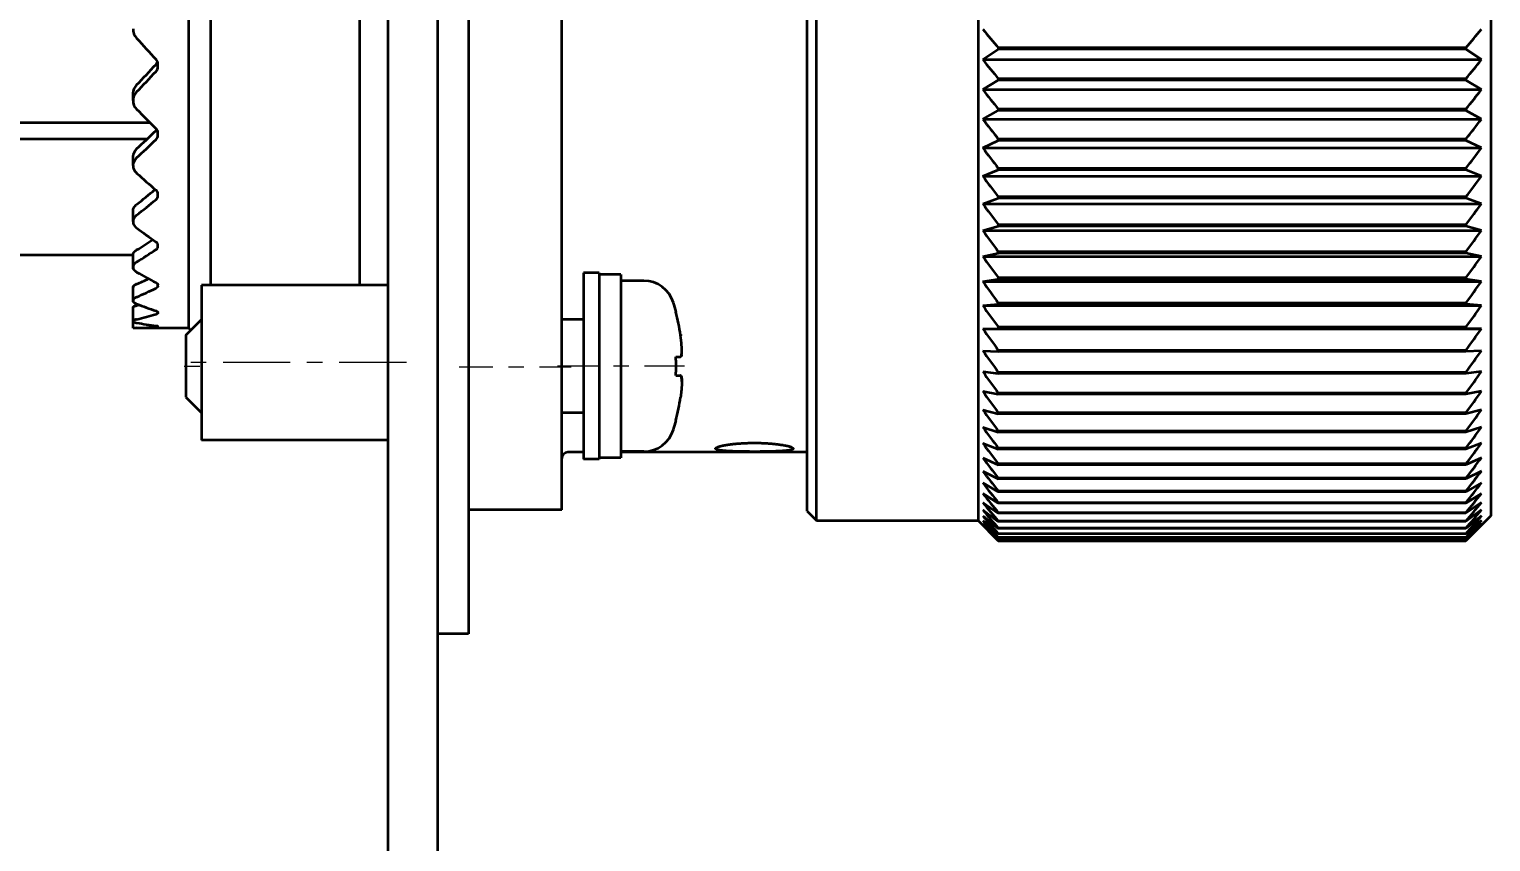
# Model space of a CAD drawing. Extents: x 23 to 417, y 3 to 294.
# Drawn here: x 148.15 to 157.56, y 98.27 to 103.51 of the extents above; entities that cross this region are included whole.
import ezdxf
from ezdxf.enums import TextEntityAlignment as Align

# ---------------------------------------------------------------- set-up
doc = ezdxf.new("R2010")
doc.units = 0
doc.linetypes.add('DASHDOT', pattern=[18.5, 12, -3, 0.5, -3])
doc.layers.get('0').update_dxf_attribs({"lineweight": 13})
doc.styles.get("Standard").update_dxf_attribs({"font": 'isocp.shx'})
doc.dimstyles.get("Standard").update_dxf_attribs({"dimtxt": 2.5, "dimasz": 2.5, "dimexe": 1.25, "dimexo": 0.625, "dimtad": 1, "dimtxsty": 'Standard', "dimcen": 2.5, "dimadec": 0, "dimazin": 0, "dimtfac": 1, "dimtmove": 0, "dimatfit": 0, "dimfxl": 0, "dimarcsym": 0})

# ---------------------------------------------------------------- blocks, each defined once
blk = doc.blocks.new('*D488')
at = {"color": 230, "lineweight": 13, "transparency": 16777216}
for p, q in [((150.6607, 111.8515), (183.7206, 111.8515)), ((183.7206, 83.6523), (183.7206, 111.8515)), ((150.6607, 83.6523), (183.7206, 83.6523))]:
    blk.add_line(p, q, dxfattribs=at)
for points in [[(184.2383, 109.9196), (183.7206, 111.8515), (183.203, 109.9196)], [(183.203, 85.5842), (183.7206, 83.6523), (184.2383, 85.5842)]]:
    blk.add_lwpolyline(points, dxfattribs=at)
for s, height, width, p, p2 in [(']', 2, 1.552524, (181.7206, 106.1984), (181.7206, 106.9746)), ('6', 2, 1.295757, (181.7206, 103.6445), (181.7206, 105.1984)), ('[', 2, 1.552523, (181.7206, 101.8682), (181.7206, 102.6445)), ('/', 1, 1.818182, (181.2206, 99.8682), (181.2206, 100.8682)), ('%%p2', 1.4, 1.254643, (181.4206, 96.5671), (181.4206, 98.8682)), ('141', 2, 1.533838, (181.7206, 90.3054), (181.7206, 95.3671))]:
    blk.add_text(s, height=height, rotation=90, dxfattribs=dict(at, width=width)).set_placement(p, p2, align=Align.FIT)
blk = doc.blocks.new('*D490')
at = {"color": 30, "lineweight": 13, "transparency": 16777216}
for p, q in [((151.4607, 111.8515), (178.8964, 111.8515)), ((176.8964, 66.8053), (176.8964, 111.8515))]:
    blk.add_line(p, q, dxfattribs=at)
at = {"color": 30, "lineweight": 13, "ltscale": 0.108962, "transparency": 16777216}
blk.add_line((174.5379, 97.8119), (178.8964, 97.8119), dxfattribs=at)
at = {"color": 30, "lineweight": 13, "transparency": 16777216}
for points in [[(177.414, 109.9196), (176.8964, 111.8515), (176.3787, 109.9196)], [(176.3787, 99.7438), (176.8964, 97.8119), (177.414, 99.7438)]]:
    blk.add_lwpolyline(points, dxfattribs=at)
for s, height, width, p, p2 in [(']', 2, 1.552522, (174.8964, 85.8574), (174.8964, 86.6336)), ('2.76', 2, 1.443275, (174.8964, 78.2194), (174.8964, 84.8574)), ('[', 2, 1.552527, (174.8964, 76.4432), (174.8964, 77.2194)), ('/', 1, 1.818182, (174.3964, 74.4432), (174.3964, 75.4432)), ('70.2', 2, 1.436744, (174.8964, 66.8053), (174.8964, 73.4432))]:
    blk.add_text(s, height=height, rotation=90, dxfattribs=dict(at, width=width)).set_placement(p, p2, align=Align.FIT)
blk = doc.blocks.new('*D491')
at = {"color": 30, "lineweight": 13, "ltscale": 0.321441, "transparency": 16777216}
blk.add_line((133.7807, 115.7119), (133.7807, 128.5695), dxfattribs=at)
at = {"color": 30, "lineweight": 13, "transparency": 16777216}
for p, q in [((172.8727, 100.5898), (172.8727, 128.5695)), ((133.7807, 126.5695), (172.8727, 126.5695))]:
    blk.add_line(p, q, dxfattribs=at)
for points in [[(135.7125, 127.0872), (133.7807, 126.5695), (135.7125, 126.0519)], [(170.9408, 126.0519), (172.8727, 126.5695), (170.9408, 127.0872)]]:
    blk.add_lwpolyline(points, dxfattribs=at)
for s, height, width, p, p2 in [('[', 2, 1.552527, (161.9688, 128.5695), (162.745, 128.5695)), (']', 2, 1.552527, (169.4291, 128.5695), (170.2053, 128.5695)), ('195.5', 2, 1.537044, (145.3681, 128.5695), (153.9599, 128.5695)), ('7.7', 2, 1.51098, (163.745, 128.5695), (168.4291, 128.5695)), ('%%p10', 1.4, 1.55393, (155.1599, 128.8695), (158.9688, 128.8695)), ('/', 1, 1.818182, (159.9688, 129.0695), (160.9688, 129.0695))]:
    blk.add_text(s, height=height, dxfattribs=dict(at, width=width)).set_placement(p, p2, align=Align.FIT)
blk = doc.blocks.new('BLOCK4554')
at = {"color": 7, "lineweight": 35}
for p, q in [((48.9, 62.602), (48.9, -65.497)), ((50.5, 62.602), (50.5, -78.297)), ((50.5, 51.5), (50.5, 1.5)), ((51.5, 44.889), (51.5, 1.5)), ((54.5, 10.1), (54.5, 41.9)), ((62.4, 5.45), (62.4, 26)), ((62.7, 5.15), (62.7, 26)), ((67.9, 26), (67.9, 5.15)), ((84.4, 26), (84.4, 5.3))]:
    blk.add_line(p, q, dxfattribs=at)
at = {"color": 7, "lineweight": 35, "ltscale": 0.318151}
blk.add_line((42.5, 11.35), (42.5, 24.076), dxfattribs=at)
at = {"color": 7, "lineweight": 35, "ltscale": 0.28291}
blk.add_line((43.207, 12.737), (43.207, 24.054), dxfattribs=at)
at = {"color": 7, "lineweight": 35, "ltscale": 0.282875}
blk.add_line((47.995, 12.737), (47.995, 24.052), dxfattribs=at)
at = {"color": 7, "lineweight": 35, "ltscale": 0.015009}
for p, q in [((68.05, 19.995), (68.55, 20.327)), ((84.1, 19.995), (83.6, 20.327))]:
    blk.add_line(p, q, dxfattribs=at)
at = {"color": 7, "lineweight": 35, "ltscale": 0.001216}
for p, q in [((68.55, 20.376), (68.55, 20.327)), ((83.6, 20.376), (83.6, 20.327))]:
    blk.add_line(p, q, dxfattribs=at)
at = {"color": 7, "lineweight": 35, "ltscale": 0.37625}
for p, q in [((83.6, 20.376), (68.55, 20.376)), ((83.6, 20.327), (68.55, 20.327)), ((83.6, 19.38), (68.55, 19.38)), ((83.6, 19.332), (68.55, 19.332)), ((83.6, 18.4), (68.55, 18.4)), ((83.6, 18.352), (68.55, 18.352)), ((83.6, 17.437), (68.55, 17.437)), ((83.6, 17.391), (68.55, 17.391)), ((83.6, 16.494), (68.55, 16.494)), ((83.6, 16.449), (68.55, 16.449)), ((83.6, 15.573), (68.55, 15.573)), ((83.6, 15.529), (68.55, 15.529)), ((83.6, 14.677), (68.55, 14.677)), ((83.6, 14.634), (68.55, 14.634)), ((83.6, 13.807), (68.55, 13.807)), ((83.6, 13.766), (68.55, 13.766)), ((83.6, 12.966), (68.55, 12.966)), ((83.6, 12.926), (68.55, 12.926)), ((83.6, 12.155), (68.55, 12.155)), ((83.6, 12.117), (68.55, 12.117)), ((83.6, 11.377), (68.55, 11.377)), ((83.6, 11.34), (68.55, 11.34)), ((83.6, 10.632), (68.55, 10.632)), ((83.6, 10.597), (68.55, 10.597)), ((83.6, 9.924), (68.55, 9.924)), ((83.6, 9.89), (68.55, 9.89)), ((83.6, 9.253), (68.55, 9.253)), ((83.6, 9.221), (68.55, 9.221)), ((83.6, 8.621), (68.55, 8.621)), ((83.6, 8.591), (68.55, 8.591)), ((83.6, 8.03), (68.55, 8.03)), ((83.6, 8.002), (68.55, 8.002)), ((83.6, 7.48), (68.55, 7.48)), ((83.6, 7.455), (68.55, 7.455)), ((83.6, 6.974), (68.55, 6.974)), ((83.6, 6.951), (68.55, 6.951)), ((83.6, 6.513), (68.55, 6.513)), ((83.6, 6.492), (68.55, 6.492)), ((83.6, 6.097), (68.55, 6.097)), ((83.6, 6.078), (68.55, 6.078)), ((83.6, 5.727), (68.55, 5.727)), ((83.6, 5.71), (68.55, 5.71)), ((83.6, 5.405), (68.55, 5.405)), ((83.6, 5.391), (68.55, 5.391)), ((83.6, 5.131), (68.55, 5.131)), ((83.6, 5.119), (68.55, 5.119)), ((83.6, 4.905), (68.55, 4.905)), ((83.6, 4.896), (68.55, 4.896)), ((83.6, 4.729), (68.55, 4.729)), ((83.6, 4.722), (68.55, 4.722)), ((83.6, 4.603), (68.55, 4.603)), ((83.6, 4.598), (68.55, 4.598)), ((83.6, 4.526), (68.55, 4.526)), ((83.6, 4.524), (68.55, 4.524)), ((83.6, 4.5), (68.55, 4.5)), ((68.55, 4.5), (83.6, 4.5))]:
    blk.add_line(p, q, dxfattribs=at)
at = {"color": 7, "lineweight": 35, "ltscale": 0.002295}
blk.add_line((41.5, 19.763), (41.5, 19.855), dxfattribs=at)
at = {"color": 7, "lineweight": 35, "ltscale": 0.40125}
for p, q in [((68.05, 19.995), (84.1, 19.995)), ((68.05, 19.03), (84.1, 19.03)), ((68.05, 18.081), (84.1, 18.081)), ((68.05, 17.151), (84.1, 17.151)), ((68.05, 16.241), (84.1, 16.241)), ((68.05, 15.354), (84.1, 15.354)), ((68.05, 14.492), (84.1, 14.492)), ((68.05, 13.657), (84.1, 13.657)), ((68.05, 12.85), (84.1, 12.85)), ((68.05, 12.074), (84.1, 12.074)), ((68.05, 11.331), (84.1, 11.331))]:
    blk.add_line(p, q, dxfattribs=at)
at = {"color": 7, "lineweight": 35, "ltscale": 0.014606}
for p, q in [((68.05, 19.03), (68.55, 19.332)), ((84.1, 19.03), (83.6, 19.332))]:
    blk.add_line(p, q, dxfattribs=at)
at = {"color": 7, "lineweight": 35, "ltscale": 0.001199}
for p, q in [((68.55, 19.38), (68.55, 19.332)), ((83.6, 19.38), (83.6, 19.332))]:
    blk.add_line(p, q, dxfattribs=at)
at = {"color": 7, "lineweight": 35, "ltscale": 0.005616}
blk.add_line((40.7, 18.675), (40.7, 18.9), dxfattribs=at)
at = {"color": 7, "lineweight": 35, "ltscale": 0.014223}
for p, q in [((68.05, 18.081), (68.55, 18.352)), ((84.1, 18.081), (83.6, 18.352))]:
    blk.add_line(p, q, dxfattribs=at)
at = {"color": 7, "lineweight": 35, "ltscale": 0.001179}
for p, q in [((68.55, 18.4), (68.55, 18.352)), ((83.6, 18.4), (83.6, 18.352))]:
    blk.add_line(p, q, dxfattribs=at)
at = {"color": 7, "lineweight": 35, "ltscale": 0.338927}
blk.add_line((41.257, 17.955), (27.7, 17.955), dxfattribs=at)
at = {"color": 7, "lineweight": 35, "ltscale": 0.336337}
blk.add_line((41.153, 17.438), (27.7, 17.438), dxfattribs=at)
at = {"color": 7, "lineweight": 35, "ltscale": 0.000946423}
blk.add_line((41.442, 17.715), (41.466, 17.743), dxfattribs=at)
at = {"color": 7, "lineweight": 35, "ltscale": 0.002074}
blk.add_line((41.5, 17.556), (41.5, 17.639), dxfattribs=at)
at = {"color": 7, "lineweight": 35, "ltscale": 0.001156}
for p, q in [((68.55, 17.437), (68.55, 17.391)), ((83.6, 17.437), (83.6, 17.391))]:
    blk.add_line(p, q, dxfattribs=at)
at = {"color": 7, "lineweight": 35, "ltscale": 0.013865}
for p, q in [((68.05, 17.151), (68.55, 17.391)), ((84.1, 17.151), (83.6, 17.391))]:
    blk.add_line(p, q, dxfattribs=at)
at = {"color": 7, "lineweight": 35, "ltscale": 0.007223}
blk.add_line((40.7, 16.583), (40.7, 16.872), dxfattribs=at)
at = {"color": 7, "lineweight": 35, "ltscale": 0.00113}
for p, q in [((68.55, 16.494), (68.55, 16.449)), ((83.6, 16.494), (83.6, 16.449))]:
    blk.add_line(p, q, dxfattribs=at)
at = {"color": 7, "lineweight": 35, "ltscale": 0.013538}
for p, q in [((68.05, 16.241), (68.55, 16.449)), ((84.1, 16.241), (83.6, 16.449))]:
    blk.add_line(p, q, dxfattribs=at)
at = {"color": 7, "lineweight": 35, "ltscale": 0.00179}
blk.add_line((41.5, 15.605), (41.5, 15.677), dxfattribs=at)
at = {"color": 7, "lineweight": 35, "ltscale": 0.013248}
for p, q in [((68.05, 15.354), (68.55, 15.529)), ((84.1, 15.354), (83.6, 15.529))]:
    blk.add_line(p, q, dxfattribs=at)
at = {"color": 7, "lineweight": 35, "ltscale": 0.001102}
for p, q in [((68.55, 15.573), (68.55, 15.529)), ((83.6, 15.573), (83.6, 15.529))]:
    blk.add_line(p, q, dxfattribs=at)
at = {"color": 7, "lineweight": 35, "ltscale": 0.008611}
blk.add_line((40.7, 14.778), (40.7, 15.122), dxfattribs=at)
at = {"color": 7, "lineweight": 35, "ltscale": 0.012998}
for p, q in [((68.05, 14.492), (68.55, 14.634)), ((84.1, 14.492), (83.6, 14.634))]:
    blk.add_line(p, q, dxfattribs=at)
at = {"color": 7, "lineweight": 35, "ltscale": 0.001071}
for p, q in [((68.55, 14.677), (68.55, 14.634)), ((83.6, 14.677), (83.6, 14.634))]:
    blk.add_line(p, q, dxfattribs=at)
at = {"color": 7, "lineweight": 35, "ltscale": 0.325}
blk.add_line((40.7, 13.7), (27.7, 13.7), dxfattribs=at)
at = {"color": 7, "lineweight": 35, "ltscale": 0.009748}
blk.add_line((40.7, 13.313), (40.7, 13.703), dxfattribs=at)
at = {"color": 7, "lineweight": 35, "ltscale": 0.009737}
blk.add_line((40.7, 13.313), (40.7, 13.702), dxfattribs=at)
at = {"color": 7, "lineweight": 35, "ltscale": 0.001452}
blk.add_line((41.5, 13.97), (41.5, 14.029), dxfattribs=at)
at = {"color": 7, "lineweight": 35, "ltscale": 0.012795}
for p, q in [((68.05, 13.657), (68.55, 13.766)), ((84.1, 13.657), (83.6, 13.766))]:
    blk.add_line(p, q, dxfattribs=at)
at = {"color": 7, "lineweight": 35, "ltscale": 0.001037}
for p, q in [((68.55, 13.807), (68.55, 13.766)), ((83.6, 13.807), (83.6, 13.766))]:
    blk.add_line(p, q, dxfattribs=at)
at = {"color": 7, "lineweight": 35, "ltscale": 0.00107}
blk.add_line((41.5, 12.701), (41.5, 12.744), dxfattribs=at)
at = {"color": 7, "lineweight": 35, "ltscale": 0.117349}
for p, q in [((42.9, 12.737), (42.9, 8.043)), ((48.9, 12.737), (48.9, 8.043))]:
    blk.add_line(p, q, dxfattribs=at)
at = {"color": 7, "lineweight": 35, "ltscale": 0.15}
for p, q in [((48.9, 12.737), (42.9, 12.737)), ((48.9, 7.737), (42.9, 7.737)), ((62.4, 7.35), (56.4, 7.35))]:
    blk.add_line(p, q, dxfattribs=at)
at = {"color": 7, "lineweight": 35, "ltscale": 0.039043}
for p, q in [((55.2, 13.125), (55.2, 11.563)), ((55.7, 13.125), (55.7, 11.563))]:
    blk.add_line(p, q, dxfattribs=at)
at = {"color": 7, "lineweight": 35, "ltscale": 0.0125}
for p, q in [((55.7, 13.125), (55.2, 13.125)), ((55.2, 7.35), (54.7, 7.35)), ((55.7, 7.125), (55.2, 7.125))]:
    blk.add_line(p, q, dxfattribs=at)
at = {"color": 7, "lineweight": 35, "ltscale": 0.0175}
for p, q in [((56.4, 13.075), (55.7, 13.075)), ((55.2, 11.625), (54.5, 11.625)), ((55.2, 8.625), (54.5, 8.625)), ((56.4, 7.175), (55.7, 7.175))]:
    blk.add_line(p, q, dxfattribs=at)
at = {"color": 7, "lineweight": 35, "ltscale": 0.038393}
blk.add_line((56.4, 13.075), (56.4, 11.539), dxfattribs=at)
at = {"color": 7, "lineweight": 35, "ltscale": 0.018478}
for p, q in [((57.139, 12.875), (56.4, 12.875)), ((57.139, 7.375), (56.4, 7.375))]:
    blk.add_line(p, q, dxfattribs=at)
at = {"color": 7, "lineweight": 35, "ltscale": 0.012643}
for p, q in [((68.05, 12.85), (68.55, 12.926)), ((84.1, 12.85), (83.6, 12.926))]:
    blk.add_line(p, q, dxfattribs=at)
at = {"color": 7, "lineweight": 35, "ltscale": 0.001002}
for p, q in [((68.55, 12.966), (68.55, 12.926)), ((83.6, 12.966), (83.6, 12.926))]:
    blk.add_line(p, q, dxfattribs=at)
at = {"color": 7, "lineweight": 35, "ltscale": 0.010575}
blk.add_line((40.7, 12.233), (40.7, 12.656), dxfattribs=at)
at = {"color": 7, "lineweight": 35, "ltscale": 0.010568}
blk.add_line((40.7, 12.234), (40.7, 12.656), dxfattribs=at)
at = {"color": 7, "lineweight": 35, "ltscale": 0.005394}
blk.add_line((40.7, 11.8), (40.7, 12.016), dxfattribs=at)
at = {"color": 7, "lineweight": 35, "ltscale": 0.011077}
blk.add_line((40.7, 11.573), (40.7, 12.016), dxfattribs=at)
at = {"color": 7, "lineweight": 35, "ltscale": 0.01125}
blk.add_line((40.7, 11.35), (40.7, 11.8), dxfattribs=at)
at = {"color": 7, "lineweight": 35, "ltscale": 0.002172}
for p, q in [((40.817, 12.075), (40.901, 12.095)), ((40.901, 12.095), (40.817, 12.075))]:
    blk.add_line(p, q, dxfattribs=at)
at = {"color": 7, "lineweight": 35, "ltscale": 0.00065528}
blk.add_line((41.5, 11.836), (41.5, 11.862), dxfattribs=at)
at = {"color": 7, "lineweight": 35, "ltscale": 0.000166027}
for p, q in [((58.171, 11.875), (58.178, 11.875)), ((58.171, 8.375), (58.178, 8.375))]:
    blk.add_line(p, q, dxfattribs=at)
at = {"color": 7, "lineweight": 35, "ltscale": 0.012544}
for p, q in [((68.05, 12.074), (68.55, 12.117)), ((84.1, 12.074), (83.6, 12.117))]:
    blk.add_line(p, q, dxfattribs=at)
at = {"color": 7, "lineweight": 35, "ltscale": 0.000963451}
for p, q in [((68.55, 12.155), (68.55, 12.117)), ((83.6, 12.155), (83.6, 12.117))]:
    blk.add_line(p, q, dxfattribs=at)
at = {"color": 7, "lineweight": 35, "ltscale": 0.002925}
blk.add_line((40.817, 11.354), (40.7, 11.35), dxfattribs=at)
at = {"color": 7, "lineweight": 35, "ltscale": 0.045}
blk.add_line((42.5, 11.35), (40.7, 11.35), dxfattribs=at)
at = {"color": 7, "lineweight": 35, "ltscale": 0.000220662}
blk.add_line((41.5, 11.401), (41.5, 11.41), dxfattribs=at)
at = {"color": 7, "lineweight": 35, "ltscale": 0.017678}
for p, q in [((42.4, 11.125), (42.9, 11.625)), ((42.4, 9.125), (42.9, 8.625)), ((42.4, 9.125), (42.9, 8.625))]:
    blk.add_line(p, q, dxfattribs=at)
at = {"color": 7, "lineweight": 35, "ltscale": 0.002288}
blk.add_line((42.5, 11.35), (42.546, 11.271), dxfattribs=at)
at = {"color": 7, "lineweight": 35, "ltscale": 0.110957}
for p, q in [((55.2, 11.563), (55.2, 7.125)), ((55.7, 11.563), (55.7, 7.125))]:
    blk.add_line(p, q, dxfattribs=at)
at = {"color": 7, "lineweight": 35, "ltscale": 0.109108}
blk.add_line((56.4, 11.539), (56.4, 7.175), dxfattribs=at)
at = {"color": 7, "lineweight": 35, "ltscale": 0.012502}
for p, q in [((68.05, 11.331), (68.55, 11.34)), ((84.1, 11.331), (83.6, 11.34))]:
    blk.add_line(p, q, dxfattribs=at)
at = {"color": 7, "lineweight": 35, "ltscale": 0.000923054}
for p, q in [((68.55, 11.377), (68.55, 11.34)), ((83.6, 11.377), (83.6, 11.34))]:
    blk.add_line(p, q, dxfattribs=at)
at = {"color": 7, "lineweight": 35, "ltscale": 0.005153}
blk.add_line((42.4, 11.125), (42.546, 11.271), dxfattribs=at)
at = {"color": 7, "lineweight": 35, "ltscale": 0.013014}
blk.add_line((42.4, 11.125), (42.4, 10.604), dxfattribs=at)
at = {"color": 7, "lineweight": 35, "ltscale": 0.036986}
blk.add_line((42.4, 10.604), (42.4, 9.125), dxfattribs=at)
at = {"color": 7, "lineweight": 35, "ltscale": 0.003766}
for p, q in [((58.171, 10.425), (58.322, 10.425)), ((58.171, 9.825), (58.322, 9.825))]:
    blk.add_line(p, q, dxfattribs=at)
at = {"color": 7, "lineweight": 35, "ltscale": 0.012516}
for p, q in [((68.05, 10.622), (68.55, 10.597)), ((84.1, 10.622), (83.6, 10.597))]:
    blk.add_line(p, q, dxfattribs=at)
at = {"color": 7, "lineweight": 35, "ltscale": 0.000880502}
for p, q in [((68.55, 10.632), (68.55, 10.597)), ((83.6, 10.632), (83.6, 10.597))]:
    blk.add_line(p, q, dxfattribs=at)
at = {"color": 7, "lineweight": 35, "ltscale": 0.115}
blk.add_line((54.5, 5.5), (54.5, 10.1), dxfattribs=at)
at = {"color": 7, "lineweight": 35, "ltscale": 0.012587}
for p, q in [((68.05, 9.949), (68.55, 9.89)), ((84.1, 9.949), (83.6, 9.89))]:
    blk.add_line(p, q, dxfattribs=at)
at = {"color": 7, "lineweight": 35, "ltscale": 0.000835893}
for p, q in [((68.55, 9.924), (68.55, 9.89)), ((83.6, 9.924), (83.6, 9.89))]:
    blk.add_line(p, q, dxfattribs=at)
at = {"color": 7, "lineweight": 35, "ltscale": 0.012713}
for p, q in [((68.05, 9.314), (68.55, 9.221)), ((84.1, 9.314), (83.6, 9.221))]:
    blk.add_line(p, q, dxfattribs=at)
at = {"color": 7, "lineweight": 35, "ltscale": 0.000789332}
for p, q in [((68.55, 9.253), (68.55, 9.221)), ((83.6, 9.253), (83.6, 9.221))]:
    blk.add_line(p, q, dxfattribs=at)
at = {"color": 7, "lineweight": 35, "ltscale": 0.012891}
for p, q in [((68.05, 8.717), (68.55, 8.591)), ((84.1, 8.717), (83.6, 8.591))]:
    blk.add_line(p, q, dxfattribs=at)
at = {"color": 7, "lineweight": 35, "ltscale": 0.000740927}
for p, q in [((68.55, 8.621), (68.55, 8.591)), ((83.6, 8.621), (83.6, 8.591))]:
    blk.add_line(p, q, dxfattribs=at)
at = {"color": 7, "lineweight": 35, "ltscale": 0.007651}
for p, q in [((42.9, 8.043), (42.9, 7.737)), ((48.9, 8.043), (48.9, 7.737))]:
    blk.add_line(p, q, dxfattribs=at)
at = {"color": 7, "lineweight": 35, "ltscale": 0.013117}
for p, q in [((68.05, 8.161), (68.55, 8.002)), ((84.1, 8.161), (83.6, 8.002))]:
    blk.add_line(p, q, dxfattribs=at)
at = {"color": 7, "lineweight": 35, "ltscale": 0.000690792}
for p, q in [((68.55, 8.03), (68.55, 8.002)), ((83.6, 8.03), (83.6, 8.002))]:
    blk.add_line(p, q, dxfattribs=at)
at = {"color": 7, "lineweight": 35, "ltscale": 0.355871}
blk.add_line((48.9, 7.737), (48.9, -6.497), dxfattribs=at)
at = {"color": 7, "lineweight": 35, "ltscale": 0.013388}
for p, q in [((68.05, 7.647), (68.55, 7.455)), ((84.1, 7.647), (83.6, 7.455))]:
    blk.add_line(p, q, dxfattribs=at)
at = {"color": 7, "lineweight": 35, "ltscale": 0.013698}
for p, q in [((68.05, 7.175), (68.55, 6.951)), ((84.1, 7.175), (83.6, 6.951))]:
    blk.add_line(p, q, dxfattribs=at)
at = {"color": 7, "lineweight": 35, "ltscale": 0.000639044}
for p, q in [((68.55, 7.48), (68.55, 7.455)), ((83.6, 7.48), (83.6, 7.455))]:
    blk.add_line(p, q, dxfattribs=at)
at = {"color": 7, "lineweight": 35, "ltscale": 0.014041}
for p, q in [((68.05, 6.747), (68.55, 6.492)), ((84.1, 6.747), (83.6, 6.492))]:
    blk.add_line(p, q, dxfattribs=at)
at = {"color": 7, "lineweight": 35, "ltscale": 0.000585802}
for p, q in [((68.55, 6.974), (68.55, 6.951)), ((83.6, 6.974), (83.6, 6.951))]:
    blk.add_line(p, q, dxfattribs=at)
at = {"color": 7, "lineweight": 35, "ltscale": 0.014412}
for p, q in [((68.05, 6.365), (68.55, 6.078)), ((84.1, 6.365), (83.6, 6.078))]:
    blk.add_line(p, q, dxfattribs=at)
at = {"color": 7, "lineweight": 35, "ltscale": 0.000531193}
for p, q in [((68.55, 6.513), (68.55, 6.492)), ((83.6, 6.513), (83.6, 6.492))]:
    blk.add_line(p, q, dxfattribs=at)
at = {"color": 7, "lineweight": 35, "ltscale": 0.014805}
for p, q in [((68.05, 6.028), (68.55, 5.71)), ((84.1, 6.028), (83.6, 5.71))]:
    blk.add_line(p, q, dxfattribs=at)
at = {"color": 7, "lineweight": 35, "ltscale": 0.015217}
for p, q in [((68.05, 5.738), (68.55, 5.391)), ((84.1, 5.738), (83.6, 5.391))]:
    blk.add_line(p, q, dxfattribs=at)
at = {"color": 7, "lineweight": 35, "ltscale": 0.000475343}
for p, q in [((68.55, 6.097), (68.55, 6.078)), ((83.6, 6.097), (83.6, 6.078))]:
    blk.add_line(p, q, dxfattribs=at)
at = {"color": 7, "lineweight": 35, "ltscale": 0.000418383}
for p, q in [((68.55, 5.727), (68.55, 5.71)), ((83.6, 5.727), (83.6, 5.71))]:
    blk.add_line(p, q, dxfattribs=at)
at = {"color": 7, "lineweight": 35, "ltscale": 0.075}
blk.add_line((54.5, 5.5), (51.5, 5.5), dxfattribs=at)
at = {"color": 7, "lineweight": 35, "ltscale": 0.010607}
blk.add_line((62.4, 5.45), (62.7, 5.15), dxfattribs=at)
at = {"color": 7, "lineweight": 35, "ltscale": 0.01564}
for p, q in [((68.05, 5.495), (68.55, 5.119)), ((84.1, 5.495), (83.6, 5.119))]:
    blk.add_line(p, q, dxfattribs=at)
at = {"color": 7, "lineweight": 35, "ltscale": 0.016071}
for p, q in [((68.05, 5.3), (68.55, 4.896)), ((84.1, 5.3), (83.6, 4.896))]:
    blk.add_line(p, q, dxfattribs=at)
at = {"color": 7, "lineweight": 35, "ltscale": 0.000360446}
for p, q in [((68.55, 5.405), (68.55, 5.391)), ((83.6, 5.405), (83.6, 5.391))]:
    blk.add_line(p, q, dxfattribs=at)
at = {"color": 7, "lineweight": 35, "ltscale": 0.028284}
blk.add_line((84.4, 5.3), (83.6, 4.5), dxfattribs=at)
at = {"color": 7, "lineweight": 35, "ltscale": 0.13}
blk.add_line((62.7, 5.15), (67.9, 5.15), dxfattribs=at)
at = {"color": 7, "lineweight": 35, "ltscale": 0.022981}
blk.add_line((67.9, 5.15), (68.55, 4.5), dxfattribs=at)
at = {"color": 7, "lineweight": 35, "ltscale": 0.016505}
for p, q in [((68.05, 5.153), (68.55, 4.722)), ((84.1, 5.153), (83.6, 4.722))]:
    blk.add_line(p, q, dxfattribs=at)
at = {"color": 7, "lineweight": 35, "ltscale": 0.016938}
for p, q in [((68.05, 5.055), (68.55, 4.598)), ((84.1, 5.055), (83.6, 4.598))]:
    blk.add_line(p, q, dxfattribs=at)
at = {"color": 7, "lineweight": 35, "ltscale": 0.017786}
for p, q in [((68.55, 4.5), (68.05, 5.006)), ((83.6, 4.5), (84.1, 5.006))]:
    blk.add_line(p, q, dxfattribs=at)
at = {"color": 7, "lineweight": 35, "ltscale": 0.017366}
for p, q in [((68.05, 5.006), (68.55, 4.524)), ((84.1, 5.006), (83.6, 4.524))]:
    blk.add_line(p, q, dxfattribs=at)
at = {"color": 7, "lineweight": 35, "ltscale": 0.000301667}
for p, q in [((68.55, 5.131), (68.55, 5.119)), ((83.6, 5.131), (83.6, 5.119))]:
    blk.add_line(p, q, dxfattribs=at)
at = {"color": 7, "lineweight": 35, "ltscale": 0.000242184}
for p, q in [((68.55, 4.905), (68.55, 4.896)), ((83.6, 4.905), (83.6, 4.896))]:
    blk.add_line(p, q, dxfattribs=at)
at = {"color": 7, "lineweight": 35, "ltscale": 0.000182134}
for p, q in [((68.55, 4.729), (68.55, 4.722)), ((83.6, 4.729), (83.6, 4.722))]:
    blk.add_line(p, q, dxfattribs=at)
at = {"color": 7, "lineweight": 35, "ltscale": 0.00012166}
for p, q in [((68.55, 4.603), (68.55, 4.598)), ((83.6, 4.603), (83.6, 4.598))]:
    blk.add_line(p, q, dxfattribs=at)
at = {"color": 7, "lineweight": 35, "ltscale": 6.0901e-05}
for p, q in [((68.55, 4.526), (68.55, 4.524)), ((83.6, 4.526), (83.6, 4.524))]:
    blk.add_line(p, q, dxfattribs=at)
at = {"color": 7, "lineweight": 35, "ltscale": 0.025}
blk.add_line((51.5, 1.5), (50.5, 1.5), dxfattribs=at)
at = {"color": 7, "lineweight": 35}
for centre, radius, start, end in [((41.15, 20.992), 0.45, 180.2444, 222.2624), ((122.41, 65.9), 70.521, 219.57178, 220.20524), ((29.74, 65.9), 70.521, 319.79476, 320.42822), ((114.263, 86.796), 98.816, 221.98978, 222.52826), ((-3.82, 61.867), 61.763, 316.27962, 317.12443), ((41.283, 19.853), 0.217, 0.5185, 43.1052), ((41.286, 19.764), 0.214, 316.5207, 359.5539), ((41.28, 19.994), 0.221, 316.9613, 341.0142), ((124.221, 65.151), 72.072, 218.79583, 219.42596), ((27.929, 65.151), 72.072, 320.57404, 321.20417), ((-5.175, 62.955), 63.649, 316.26809, 317.0875), ((41.107, 18.894), 0.408, 135.3775, 179.14), ((41.107, 18.669), 0.407, 135.3666, 179.0897), ((125.922, 64.421), 73.549, 218.10848, 218.73527), ((26.228, 64.421), 73.549, 321.26473, 321.89152), ((41.095, 18.68), 0.395, 180.6639, 225.3161), ((82.559, 59.356), 58.48, 224.45626, 225.32327), ((127.495, 63.703), 74.934, 217.50469, 218.12824), ((24.655, 63.703), 74.934, 321.87176, 322.49531), ((13.1, 46.909), 40.689, 312.9375, 314.1508), ((12.273, 47.526), 41.915, 312.9208, 314.0979), ((41.313, 17.635), 0.188, 1.1591, 46.6913), ((41.317, 17.559), 0.183, 312.7145, 358.9312), ((41.042, 16.862), 0.343, 130.9917, 178.2115), ((128.926, 62.991), 76.206, 216.98005, 217.60055), ((23.224, 62.991), 76.206, 322.39945, 323.01995), ((41.042, 16.572), 0.343, 130.9772, 178.1562), ((41.029, 16.592), 0.329, 181.5214, 230.0743), ((65.918, 44.342), 37.606, 228.1281, 229.3934), ((130.203, 62.283), 77.349, 216.53073, 217.14847), ((21.947, 62.283), 77.349, 322.85153, 323.46927), ((23.685, 37.101), 27.703, 308.2016, 309.7903), ((41.347, 15.67), 0.153, 2.4274, 52.1599), ((41.352, 15.611), 0.148, 306.9409, 357.6572), ((23.158, 37.444), 28.569, 308.1795, 309.7908), ((131.312, 61.576), 78.348, 216.15351, 216.7688), ((20.838, 61.576), 78.348, 323.2312, 323.84649), ((55.892, 34.773), 25.205, 233.2648, 235.0166), ((30.65, 30.279), 19.307, 301.777, 303.6009), ((41.382, 14.018), 0.119, 5.0883, 60.2019), ((132.243, 60.867), 79.192, 215.84569, 216.45891), ((19.907, 60.867), 79.192, 323.54109, 324.15431), ((30.295, 30.479), 19.995, 301.7509, 303.8804), ((41.386, 13.98), 0.115, 298.6072, 354.9974), ((132.989, 60.157), 79.87, 215.60507, 216.21661), ((19.161, 60.157), 79.87, 323.78339, 324.39493), ((49.562, 28.401), 17.576, 240.1616, 242.4823), ((35.248, 25.629), 14.014, 293.4164, 295.1328), ((35.248, 25.629), 14.014, 293.4164, 295.1328), ((57.139, 11.875), 1, 16.9578, 90), ((133.541, 59.443), 80.374, 215.42995, 216.04025), ((18.609, 59.443), 80.374, 323.95975, 324.57005), ((35.021, 25.748), 14.601, 293.3877, 296.0862), ((45.494, 24.327), 13.066, 249.0252, 251.9312), ((38.2, 22.868), 11.537, 283.1106, 286.3177), ((51.367, 10.116), 7.035, 14.4815, 16.9495), ((51.4, 10.125), 6.993, 8.2207, 14.4914), ((51.4, 10.125), 6.993, 8.2207, 14.4914), ((133.895, 58.728), 80.697, 215.31909, 215.92859), ((18.255, 58.728), 80.697, 324.07141, 324.68091), ((42.744, 22.147), 10.8, 259.7193, 263.0707), ((40.547, 21.68), 10.33, 271.4989, 274.9689), ((134.047, 58.011), 80.837, 215.27172, 215.88087), ((18.103, 58.011), 80.837, 324.11913, 324.72828), ((51.399, 10.125), 6.779, 357.4636, 2.5364), ((51.399, 10.125), 6.779, 357.4636, 2.5364), ((133.996, 57.293), 80.79, 215.2875, 215.89677), ((18.154, 57.293), 80.79, 324.10323, 324.7125), ((133.743, 56.577), 80.559, 215.36655, 215.97639), ((18.407, 56.577), 80.559, 324.02361, 324.63345), ((57.432, 9.637), 0.931, 359.624, 7.0271), ((51.399, 10.125), 6.994, 345.5091, 351.7788), ((133.29, 55.865), 80.145, 215.50941, 216.12027), ((18.86, 55.865), 80.145, 323.87973, 324.49059), ((132.64, 55.159), 79.554, 215.7171, 216.32942), ((19.51, 55.159), 79.554, 323.67058, 324.2829), ((57.139, 8.375), 1, 270, 343.0422), ((51.367, 10.134), 7.035, 343.0505, 345.5185), ((131.801, 54.464), 78.792, 215.99108, 216.60528), ((20.349, 54.464), 78.792, 323.39472, 324.00892), ((130.78, 53.782), 77.869, 216.3333, 216.94976), ((21.37, 53.782), 77.869, 323.05024, 323.6667), ((54.7, 7.15), 0.2, 90, 180), ((129.586, 53.12), 76.796, 216.74619, 217.36526), ((22.564, 53.12), 76.796, 322.63474, 323.25381), ((128.231, 52.481), 75.586, 217.23274, 217.85472), ((23.919, 52.481), 75.586, 322.14528, 322.76726), ((126.727, 51.873), 74.256, 217.79644, 218.42157), ((25.423, 51.873), 74.256, 321.57843, 322.20356), ((125.088, 51.303), 72.823, 218.44142, 219.06985), ((123.33, 50.779), 71.306, 219.1724, 219.80418), ((27.062, 51.303), 72.823, 320.93015, 321.55858), ((28.82, 50.779), 71.306, 320.19582, 320.8276), ((121.469, 50.311), 69.729, 219.99476, 220.62982), ((119.523, 49.91), 68.114, 220.91457, 221.55268), ((30.681, 50.311), 69.729, 319.37018, 320.00524), ((32.627, 49.91), 68.114, 318.44732, 319.08543), ((117.509, 49.59), 66.49, 221.93865, 222.57937), ((115.447, 49.369), 64.885, 223.07454, 223.71719), ((34.641, 49.59), 66.49, 317.42063, 318.06135), ((36.703, 49.369), 64.885, 316.28281, 316.92546)]:
    blk.add_arc(centre, radius, start, end, dxfattribs=at)
for points, knots in [([(40.7, 15.122), (40.7, 15.158), (40.708, 15.195), (40.724, 15.23), (40.753, 15.272), (40.791, 15.31), (40.799, 15.317), (40.808, 15.325), (40.817, 15.332)], [0, 0, 0, 0, 0, 0, 0.4405659, 0.4405659, 0.4405659, 0.5552828, 0.5552828, 0.5552828, 0.5552828, 0.5552828, 0.5552828]), ([(40.817, 14.987), (40.782, 14.959), (40.752, 14.928), (40.729, 14.894), (40.709, 14.85), (40.701, 14.804), (40.7, 14.795), (40.7, 14.786), (40.7, 14.778)], [0, 0, 0, 0, 0, 0, 0.4490583, 0.4490583, 0.4490583, 0.556816, 0.556816, 0.556816, 0.556816, 0.556816, 0.556816]), ([(40.7, 14.778), (40.7, 14.742), (40.708, 14.706), (40.724, 14.671), (40.753, 14.63), (40.791, 14.594), (40.799, 14.587), (40.808, 14.58), (40.817, 14.574)], [0, 0, 0, 0, 0, 0, 0.4394624, 0.4394624, 0.4394624, 0.5534612, 0.5534612, 0.5534612, 0.5534612, 0.5534612, 0.5534612]), ([(40.7, 13.702), (40.7, 13.731), (40.708, 13.759), (40.724, 13.787), (40.753, 13.82), (40.791, 13.849), (40.799, 13.855), (40.808, 13.861), (40.817, 13.866)], [0, 0, 0, 0, 0, 0, 0.426923, 0.426923, 0.426923, 0.5395594, 0.5395594, 0.5395594, 0.5395594, 0.5395594, 0.5395594]), ([(40.817, 13.476), (40.782, 13.455), (40.752, 13.431), (40.729, 13.404), (40.709, 13.369), (40.701, 13.333), (40.7, 13.327), (40.7, 13.32), (40.7, 13.313)], [0, 0, 0, 0, 0, 0, 0.4375107, 0.4375107, 0.4375107, 0.5412385, 0.5412385, 0.5412385, 0.5412385, 0.5412385, 0.5412385]), ([(40.817, 13.155), (40.782, 13.175), (40.752, 13.198), (40.729, 13.223), (40.709, 13.257), (40.701, 13.292), (40.7, 13.299), (40.7, 13.306), (40.7, 13.313)], [0, 0, 0, 0, 0, 0, 0.4358338, 0.4358338, 0.4358338, 0.5395267, 0.5395267, 0.5395267, 0.5395267, 0.5395267, 0.5395267]), ([(40.7, 13.313), (40.7, 13.285), (40.708, 13.257), (40.724, 13.23), (40.753, 13.198), (40.791, 13.171), (40.799, 13.166), (40.808, 13.16), (40.817, 13.155)], [0, 0, 0, 0, 0, 0, 0.4259288, 0.4259288, 0.4259288, 0.5379184, 0.5379184, 0.5379184, 0.5379184, 0.5379184, 0.5379184]), ([(40.817, 12.77), (40.782, 12.755), (40.752, 12.738), (40.729, 12.719), (40.709, 12.695), (40.701, 12.67), (40.7, 12.666), (40.7, 12.661), (40.7, 12.656)], [0, 0, 0, 0, 0, 0, 0.4281613, 0.4281613, 0.4281613, 0.5285926, 0.5285926, 0.5285926, 0.5285926, 0.5285926, 0.5285926]), ([(40.7, 12.656), (40.7, 12.676), (40.708, 12.695), (40.724, 12.715), (40.753, 12.737), (40.791, 12.758), (40.799, 12.762), (40.808, 12.766), (40.817, 12.77)], [0, 0, 0, 0, 0, 0, 0.4153965, 0.4153965, 0.4153965, 0.5262661, 0.5262661, 0.5262661, 0.5262661, 0.5262661, 0.5262661]), ([(41.442, 12.813), (41.459, 12.804), (41.474, 12.794), (41.486, 12.783), (41.496, 12.768), (41.499, 12.753), (41.5, 12.75), (41.5, 12.747), (41.5, 12.744)], [0, 0, 0, 0, 0, 0, 0.2148566, 0.2148566, 0.2148566, 0.2657785, 0.2657785, 0.2657785, 0.2657785, 0.2657785, 0.2657785]), ([(41.5, 12.701), (41.5, 12.689), (41.496, 12.678), (41.488, 12.666), (41.473, 12.653), (41.454, 12.641), (41.45, 12.639), (41.446, 12.637), (41.442, 12.634)], [0, 0, 0, 0, 0, 0, 0.2095256, 0.2095256, 0.2095256, 0.2650173, 0.2650173, 0.2650173, 0.2650173, 0.2650173, 0.2650173]), ([(40.817, 12.347), (40.782, 12.332), (40.753, 12.315), (40.729, 12.296), (40.709, 12.272), (40.701, 12.248), (40.7, 12.243), (40.7, 12.238), (40.7, 12.234)], [0, 0, 0, 0, 0, 0, 0.4277134, 0.4277134, 0.4277134, 0.5280468, 0.5280468, 0.5280468, 0.5280468, 0.5280468, 0.5280468]), ([(40.7, 12.234), (40.7, 12.214), (40.708, 12.195), (40.724, 12.177), (40.753, 12.156), (40.791, 12.138), (40.799, 12.134), (40.808, 12.13), (40.817, 12.127)], [0, 0, 0, 0, 0, 0, 0.4146429, 0.4146429, 0.4146429, 0.5250223, 0.5250223, 0.5250223, 0.5250223, 0.5250223, 0.5250223]), ([(40.817, 12.127), (40.782, 12.14), (40.752, 12.155), (40.729, 12.172), (40.709, 12.195), (40.701, 12.219), (40.7, 12.224), (40.7, 12.229), (40.7, 12.233)], [0, 0, 0, 0, 0, 0, 0.4264441, 0.4264441, 0.4264441, 0.526749, 0.526749, 0.526749, 0.526749, 0.526749, 0.526749]), ([(40.817, 12.075), (40.782, 12.067), (40.753, 12.058), (40.729, 12.048), (40.709, 12.036), (40.701, 12.023), (40.7, 12.02), (40.7, 12.018), (40.7, 12.016)], [0, 0, 0, 0, 0, 0, 0.4212595, 0.4212595, 0.4212595, 0.5193687, 0.5193687, 0.5193687, 0.5193687, 0.5193687, 0.5193687]), ([(40.7, 12.016), (40.7, 12.026), (40.708, 12.036), (40.725, 12.046), (40.753, 12.058), (40.791, 12.069), (40.799, 12.071), (40.808, 12.073), (40.817, 12.075)], [0, 0, 0, 0, 0, 0, 0.4074047, 0.4074047, 0.4074047, 0.5170485, 0.5170485, 0.5170485, 0.5170485, 0.5170485, 0.5170485]), ([(41.442, 11.905), (41.459, 11.9), (41.473, 11.894), (41.486, 11.886), (41.496, 11.877), (41.499, 11.868), (41.5, 11.866), (41.5, 11.864), (41.5, 11.862)], [0, 0, 0, 0, 0, 0, 0.21067, 0.21067, 0.21067, 0.2601313, 0.2601313, 0.2601313, 0.2601313, 0.2601313, 0.2601313]), ([(41.5, 11.836), (41.5, 11.829), (41.496, 11.822), (41.488, 11.815), (41.473, 11.807), (41.454, 11.8), (41.45, 11.799), (41.446, 11.797), (41.442, 11.796)], [0, 0, 0, 0, 0, 0, 0.2047558, 0.2047558, 0.2047558, 0.2595713, 0.2595713, 0.2595713, 0.2595713, 0.2595713, 0.2595713]), ([(40.817, 11.632), (40.782, 11.624), (40.753, 11.615), (40.729, 11.605), (40.709, 11.592), (40.701, 11.58), (40.7, 11.577), (40.7, 11.575), (40.7, 11.573)], [0, 0, 0, 0, 0, 0, 0.421024, 0.421024, 0.421024, 0.5190821, 0.5190821, 0.5190821, 0.5190821, 0.5190821, 0.5190821]), ([(40.7, 11.573), (40.7, 11.563), (40.708, 11.553), (40.725, 11.544), (40.753, 11.534), (40.791, 11.525), (40.799, 11.524), (40.808, 11.522), (40.817, 11.52)], [0, 0, 0, 0, 0, 0, 0.4069208, 0.4069208, 0.4069208, 0.5162999, 0.5162999, 0.5162999, 0.5162999, 0.5162999, 0.5162999]), ([(41.442, 11.426), (41.459, 11.424), (41.473, 11.421), (41.486, 11.419), (41.496, 11.415), (41.499, 11.412), (41.5, 11.411), (41.5, 11.411), (41.5, 11.41)], [0, 0, 0, 0, 0, 0, 0.2083339, 0.2083339, 0.2083339, 0.2569926, 0.2569926, 0.2569926, 0.2569926, 0.2569926, 0.2569926]), ([(41.5, 11.401), (41.5, 11.399), (41.496, 11.397), (41.488, 11.395), (41.474, 11.392), (41.455, 11.39), (41.451, 11.39), (41.446, 11.389), (41.442, 11.389)], [0, 0, 0, 0, 0, 0, 0.1993286, 0.1993286, 0.1993286, 0.2567459, 0.2567459, 0.2567459, 0.2567459, 0.2567459, 0.2567459]), ([(58.356, 10.5), (58.362, 10.541), (58.363, 10.584), (58.364, 10.624), (58.364, 10.689), (58.358, 10.782), (58.357, 10.806), (58.353, 10.861), (58.346, 10.936), (58.34, 10.981), (58.335, 11.035), (58.322, 11.122), (58.322, 11.123), (58.322, 11.124), (58.322, 11.125)], [0, 0, 0, 0, 0, 0, 3.420497, 3.420497, 3.420497, 4.54728, 4.54728, 4.54728, 5.675055, 5.675055, 5.675055, 5.688236, 5.688236, 5.688236, 5.688236, 5.688236, 5.688236]), ([(58.356, 10.5), (58.354, 10.484), (58.351, 10.469), (58.348, 10.458), (58.343, 10.439), (58.331, 10.428), (58.328, 10.426), (58.325, 10.425), (58.322, 10.425)], [0, 0, 0, 0, 0, 0, 1.302594, 1.302594, 1.302594, 1.609999, 1.609999, 1.609999, 1.609999, 1.609999, 1.609999]), ([(58.342, 10.444), (58.349, 10.459), (58.353, 10.477), (58.356, 10.491), (58.36, 10.526), (58.362, 10.562), (58.363, 10.58), (58.363, 10.599), (58.363, 10.619)], [0, 0, 0, 0, 0, 0, 1.456112, 1.456112, 1.456112, 2.871389, 2.871389, 2.871389, 2.871389, 2.871389, 2.871389]), ([(58.356, 9.75), (58.354, 9.766), (58.351, 9.781), (58.348, 9.792), (58.343, 9.811), (58.331, 9.822), (58.328, 9.824), (58.325, 9.825), (58.322, 9.825)], [0, 0, 0, 0, 0, 0, 1.302595, 1.302595, 1.302595, 1.609999, 1.609999, 1.609999, 1.609999, 1.609999, 1.609999]), ([(58.322, 9.825), (58.328, 9.825), (58.333, 9.821), (58.336, 9.817), (58.348, 9.798), (58.353, 9.774), (58.355, 9.76), (58.362, 9.707), (58.364, 9.651), (58.364, 9.614), (58.363, 9.55), (58.358, 9.462), (58.356, 9.431), (58.351, 9.371), (58.342, 9.284), (58.337, 9.241), (58.332, 9.194), (58.322, 9.125)], [0, 0, 0, 0, 0, 0, 0.558095, 0.558095, 0.558095, 2.022327, 2.022327, 2.022327, 4.899778, 4.899778, 4.899778, 6.348261, 6.348261, 6.348261, 7.236675, 7.236675, 7.236675, 7.236675, 7.236675, 7.236675]), ([(59.45, 7.47), (59.45, 7.487), (59.472, 7.505), (59.516, 7.524), (59.653, 7.565), (59.856, 7.6), (59.982, 7.616), (60.199, 7.637), (60.431, 7.649), (60.514, 7.651), (60.607, 7.653), (60.7, 7.653)], [0, 0, 0, 0, 0, 0, 1.06507, 1.06507, 1.06507, 2.318269, 2.318269, 2.318269, 3.123903, 3.123903, 3.123903, 3.123903, 3.123903, 3.123903]), ([(60.7, 7.653), (60.856, 7.653), (61.011, 7.649), (61.16, 7.64), (61.469, 7.613), (61.723, 7.57), (61.835, 7.544), (61.92, 7.511), (61.946, 7.482), (61.949, 7.478), (61.95, 7.474), (61.95, 7.47)], [0, 0, 0, 0, 0, 0, 1.346722, 1.346722, 1.346722, 2.864785, 2.864785, 2.864785, 3.113487, 3.113487, 3.113487, 3.113487, 3.113487, 3.113487]), ([(60.701, 7.37), (60.511, 7.37), (60.321, 7.372), (60.129, 7.375), (59.834, 7.385), (59.612, 7.407), (59.537, 7.419), (59.475, 7.437), (59.454, 7.458), (59.451, 7.462), (59.45, 7.466), (59.45, 7.47)], [0, 0, 0, 0, 0, 0, 1.644784, 1.644784, 1.644784, 2.841728, 2.841728, 2.841728, 3.090353, 3.090353, 3.090353, 3.090353, 3.090353, 3.090353]), ([(61.95, 7.47), (61.95, 7.452), (61.925, 7.436), (61.876, 7.422), (61.727, 7.399), (61.512, 7.385), (61.388, 7.38), (61.175, 7.374), (60.95, 7.371), (60.867, 7.37), (60.784, 7.37), (60.701, 7.37)], [0, 0, 0, 0, 0, 0, 1.128981, 1.128981, 1.128981, 2.399104, 2.399104, 2.399104, 3.122515, 3.122515, 3.122515, 3.122515, 3.122515, 3.122515])]:
    blk.add_open_spline(points, degree=5, knots=knots, dxfattribs=at)

msp = doc.modelspace()

# ---------------------------------------------------------------- linework, layer by layer
at = {"color": 7, "linetype": 'DASHDOT', "lineweight": 13, "ltscale": 0.000266705}
msp.add_line((152.3547, 101.5368), (152.344, 101.5368), dxfattribs=at)
at = {"color": 7, "linetype": 'DASHDOT', "lineweight": 13, "ltscale": 0.036003}
msp.add_line((150.5807, 101.3593), (149.1405, 101.3593), dxfattribs=at)
at = {"color": 7, "linetype": 'DASHDOT', "lineweight": 13, "ltscale": 0.003}
msp.add_line((149.1507, 101.3368), (149.2707, 101.3368), dxfattribs=at)
at = {"color": 7, "linetype": 'DASHDOT', "lineweight": 13, "ltscale": 0.018}
msp.add_line((150.9207, 101.3318), (151.6407, 101.3318), dxfattribs=at)
at = {"color": 7, "linetype": 'DASHDOT', "lineweight": 13, "ltscale": 0.021577}
msp.add_line((152.3717, 101.3368), (151.5086, 101.3368), dxfattribs=at)
at = {"color": 7, "linetype": 'DASHDOT', "lineweight": 13, "ltscale": 0.000258598}
msp.add_line((152.3544, 101.1368), (152.344, 101.1368), dxfattribs=at)

# ---------------------------------------------------------------- block references
at = {"lineweight": 0, "xscale": 0.2, "yscale": 0.2, "zscale": 0.2}
msp.add_blockref('BLOCK4554', (140.6807, 99.3118), dxfattribs=at)

# ---------------------------------------------------------------- dimensions: what is measured, and where the dimension line sits
at = {"color": 0, "lineweight": 0}
for base, p1, p2, angle, text, override, picture, middle, dimtype in [((133.7807, 126.5695), (172.8727, 99.5898), (133.7807, 114.7119), 179.99905, '<>{}{%%p10}', {"dimlfac": 5, "dimtol": 0, "dimlim": 0, "dimtp": 10, "dimtm": 10}, '*D491', (157.7867, 126.5695), 160), ((183.7206, 83.6523), (150.4607, 111.8515), (150.4607, 83.6523), 270, '<>{}{%%p2}', {"dimlfac": 5, "dimtol": 0, "dimlim": 0, "dimtp": 2, "dimtm": 2}, '*D488', (183.7206, 98.64), 161)]:
    dim = msp.add_linear_dim(base=base, p1=p1, p2=p2, angle=angle, text=text, dimstyle='Standard', override=override, dxfattribs=at)
    dim.commit()
    dim.dimension.update_dxf_attribs({"geometry": picture, "text_midpoint": middle, "dimtype": dimtype})
dim = msp.add_linear_dim(base=(176.89638, 97.81191), p1=(150.46065, 111.85148), p2=(173.53791, 97.81191), angle=269.99857, dimstyle='Standard', override={"dimlfac": 5}, dxfattribs=at)
dim.commit()
dim.dimension.update_dxf_attribs({"geometry": '*D490', "text_midpoint": (176.89638, 76.71944), "dimtype": 160})

doc.saveas('drawing.dxf')
